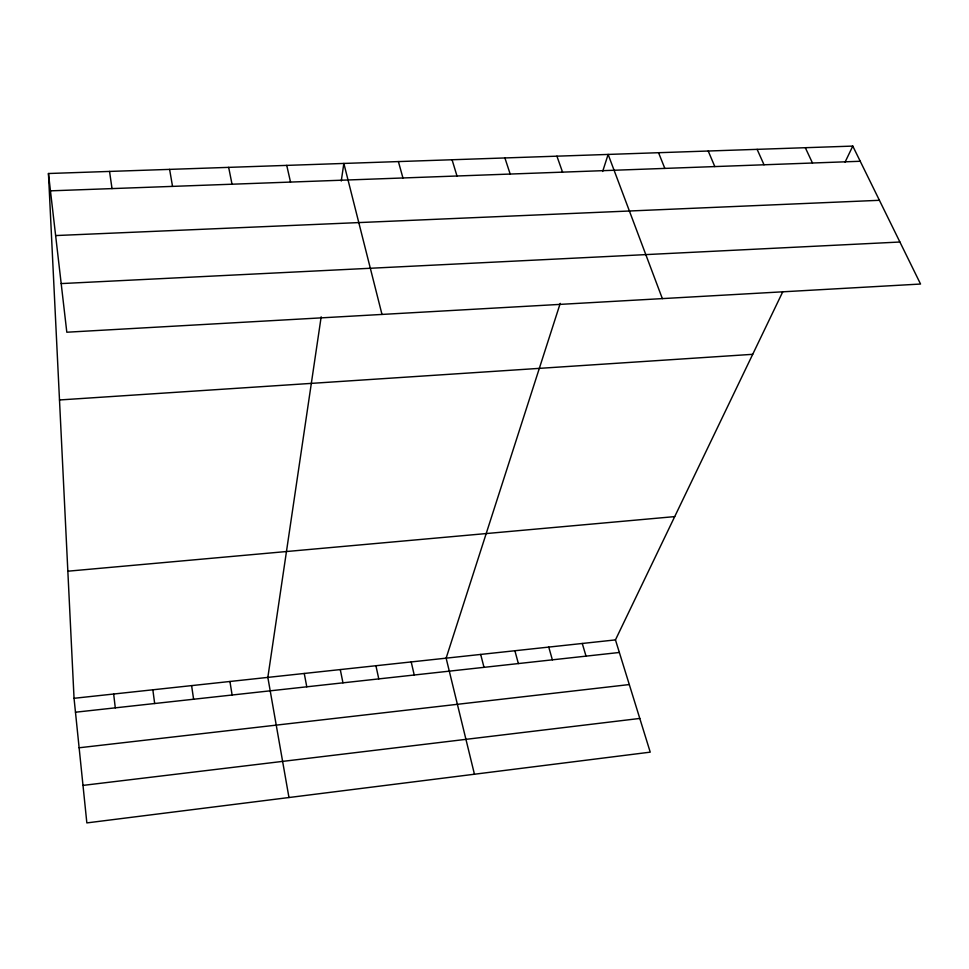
<?xml version="1.0" encoding="UTF-8"?>
<svg xmlns="http://www.w3.org/2000/svg" width="969" height="969" viewBox="0 0 969 969"><rect width="100%" height="100%" fill="white"/><g stroke="black" fill="none" stroke-linecap="round" stroke-linejoin="round"><path stroke-width="1.45" d="M321.175 316.815L267.844 677.392L288.968 797.523M341.258 181.021L343.85 163.446L381.992 314.428M560.227 303.37L446.128 658.157L474.447 774.231M602.657 171.465L608.132 154.434L662.348 298.609M48.45 173.512L66.813 332.222L920.55 284.038L852.781 146.089L48.45 173.512L74.044 698.298L86.847 822.911L650.235 752.15L615.46 639.891L782.782 291.742M845.077 162.126L852.781 146.089M82.995 785.399L639.794 718.441M79.119 747.777L629.293 684.562M75.473 712.215L619.361 652.476M74.044 698.298L615.46 639.891M67.842 571.201L674.715 516.61M59.497 399.967L752.707 354.315M61.192 283.59L899.898 242.02M55.633 235.564L879.416 200.304M50.461 190.845L860.23 161.266M805.312 147.712L812.482 163.01M757.128 149.359L764.02 164.778M708.218 151.019L714.807 166.583M658.557 152.714L664.831 168.412M556.921 156.179L562.541 172.143M504.897 157.947L510.178 174.057M452.063 159.752L456.993 175.995M582.272 643.477L586.027 656.134M548.757 647.086L552.366 659.828M398.392 161.581L402.947 177.969M514.89 650.744L518.367 663.571M480.685 654.438L484.003 667.338M411.207 661.924L414.223 675.005M286.739 165.384L290.518 182.075M375.924 665.739L378.782 678.906M340.276 669.579L342.965 682.83M228.672 167.371L232.027 184.219M304.254 673.467L306.785 686.815M169.611 169.381L172.53 186.387M229.932 681.486L232.112 695.015M191.608 685.616L193.606 699.243M109.545 171.428L112.016 188.592M152.848 689.795L154.665 703.518M113.664 694.022L115.287 707.842"/></g></svg>
